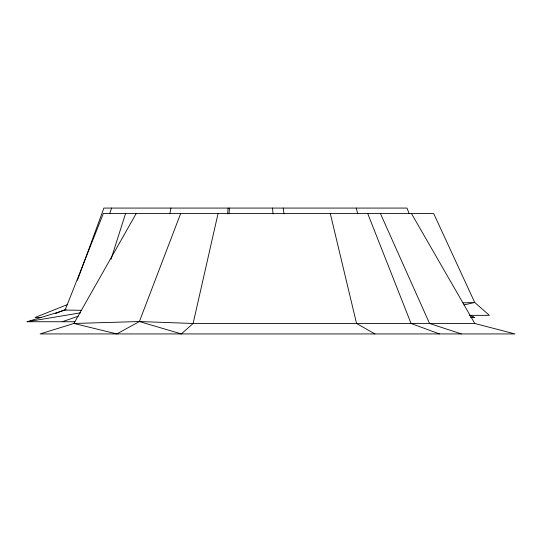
<?xml version="1.0" encoding="UTF-8"?>
<svg xmlns="http://www.w3.org/2000/svg" width="542" height="542" viewBox="0 0 542 542"><rect width="100%" height="100%" fill="white"/><g stroke="black" fill="none" stroke-linecap="round" stroke-linejoin="round"><path stroke-width="0.81" d="M228.988 213.948L229.476 208.074M227.599 213.927L228.121 208.074M169.795 213.866L170.954 208.074M218.067 213.494L193.115 323.472L181.34 333.926L139.382 321.541L73.902 323.472L40.162 333.926L514.9 333.926L474.772 323.472L193.115 323.472L139.382 321.541L116.828 333.926L73.902 323.472L136.225 213.494M111.042 259.178L125.575 213.494M109.687 213.623L111.618 208.074M77.438 280.275L103.895 208.074L407.008 208.074L409.149 213.582M139.382 321.541L180.669 213.494M74.898 321.738L27.1 321.738L65.094 310.085L103.346 213.494L433.668 213.494L474.724 302.47L489.392 315.342L469.257 315.342M55.365 313.662L66.063 309.191M67.154 304.706L35 317.497L41.395 317.497M62.262 321.738L78.102 316.243M464.054 304.929L474.724 302.47L463.003 302.883M27.1 321.738L80.534 312.836M470.51 317.497L474.745 317.497L470.185 315.485M65.094 310.085L81.185 310.295M473.098 317.185L474.745 317.497M461.357 333.926L429.555 323.472L380.396 213.494M439.447 333.926L411.06 323.472L367.693 213.494M374.895 333.926L356.555 323.472L330.274 213.494M411.432 213.494L474.772 323.472M356.25 208.074L357.74 213.765M283.242 208.074L284.015 213.927M272.511 208.074L273.032 213.927"/></g></svg>
